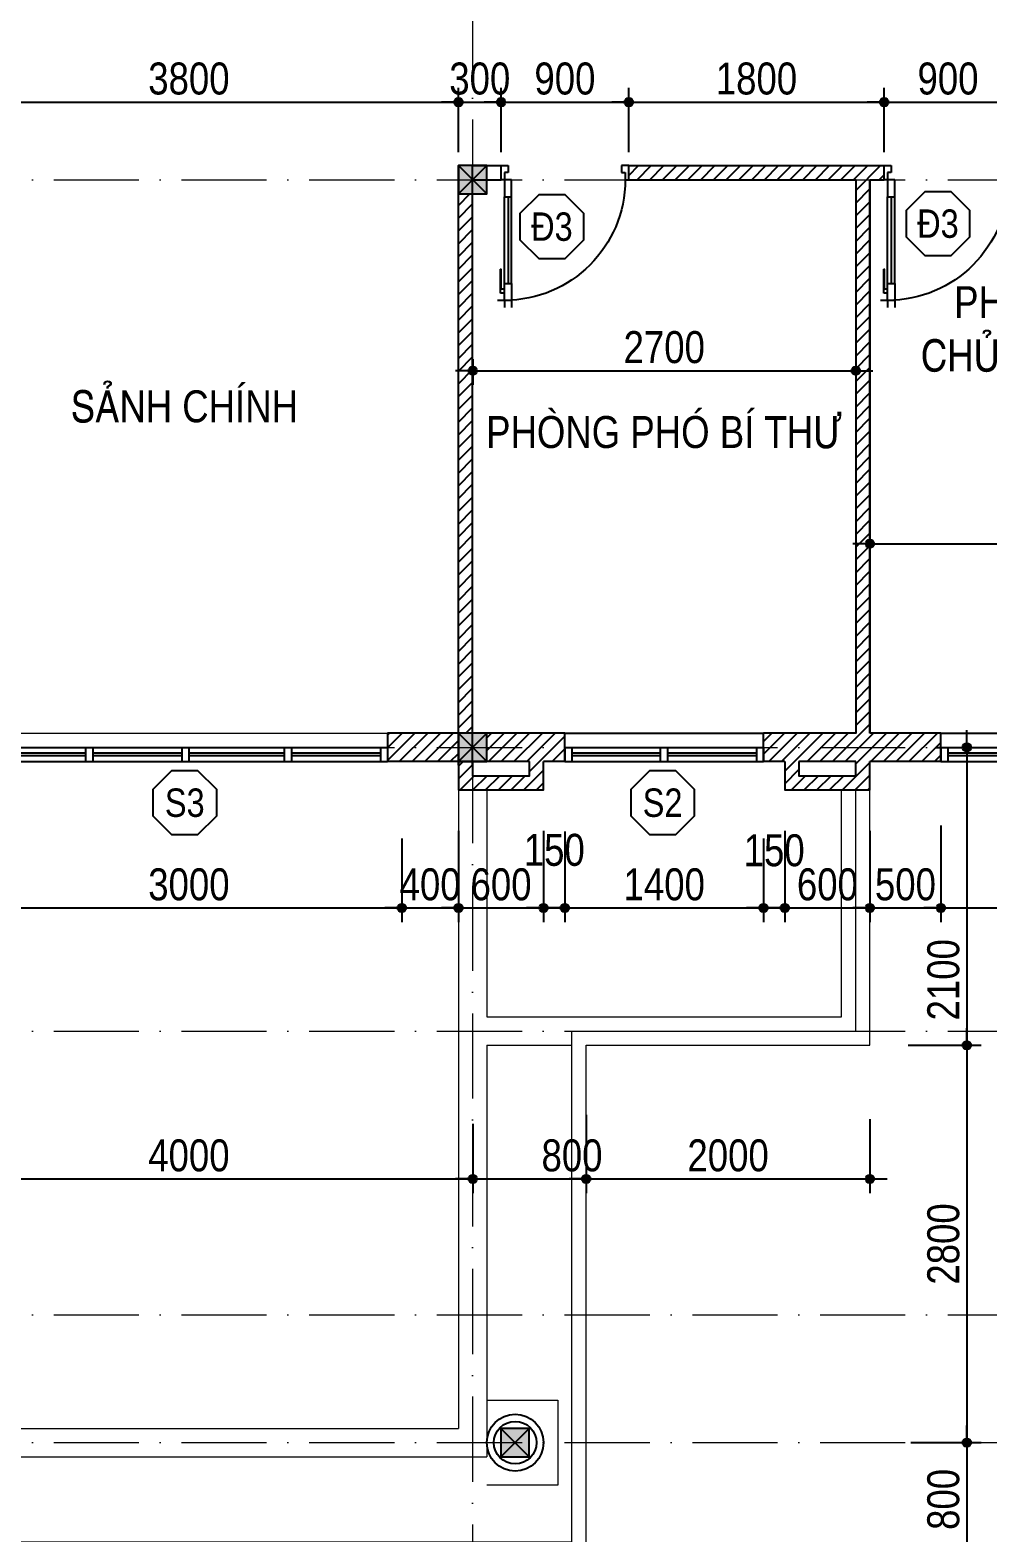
# Model space of a CAD drawing. Extents: x -1107188 to -523840, y 39692 to 514392.
# Drawn here: x -1044211 to -1037460, y 494816 to 505407 of the extents above; entities that cross this region are included whole.
import ezdxf
from ezdxf.enums import TextEntityAlignment as Align

# ---------------------------------------------------------------- set-up
doc = ezdxf.new("R2010")
doc.units = 0
doc.linetypes.add('ACAD_ISO10W100', pattern=[18, 12, -3, 0, -3])
doc.layers.get('DEFPOINTS').update_dxf_attribs({"linetype": 'CONTINUOUS'})
for name, color, linetype in [('009', 251, 'CONTINUOUS'), ('DIM', 1, 'CONTINUOUS'), ('DOOR', 20, 'CONTINUOUS'), ('MEDIUM', 2, 'CONTINUOUS'), ('TAGS', 60, 'CONTINUOUS'), ('TEXT', 7, 'CONTINUOUS'), ('TUONG', 131, 'CONTINUOUS'), ('WALL', 4, 'CONTINUOUS')]:
    doc.layers.add(name, color=color, linetype=linetype)
doc.layers.add('NET-THAY', color=2, linetype='CONTINUOUS', lineweight=13)
doc.layers.add('TRUC', color=24, linetype='CONTINUOUS', lineweight=0)
doc.styles.add('1', font='', dxfattribs={"height": 250})
doc.styles.add('HEL-CONDENSE', font='')
doc.styles.add('VNI-HELVE-CONDENSEN', font='')
doc.styles.get('1').set_extended_font_data('VNI-Helve-Condense')
doc.styles.get('HEL-CONDENSE').set_extended_font_data('VNI-Helve-Condense')
doc.styles.get('VNI-HELVE-CONDENSEN').set_extended_font_data('VNI-Helve-Condense')
doc.dimstyles.new('D100', dxfattribs={"dimtxt": 225, "dimasz": 1.2, "dimexe": 100, "dimexo": 0, "dimgap": 50, "dimtad": 1, "dimdec": 0, "dimzin": 13, "dimdsep": 46, "dimtxsty": 'HEL-CONDENSE', "dimblk": 'D50', "dimcen": 0, "dimclrd": 1, "dimclre": 1, "dimclrt": 7, "dimadec": 0, "dimazin": 0, "dimtfac": 1, "dimtdec": 0, "dimtmove": 0, "dimatfit": 3, "dimldrblk": 'D50', "dimfxl": 1, "dimtolj": 1, "dimtzin": 13, "dimarcsym": 0})

# ---------------------------------------------------------------- blocks, each defined once
blk = doc.blocks.new('s11')
at = {"layer": 'DOOR'}
for p, q in [((0, 0), (0, -100)), ((1400, 0), (0, 0)), ((50, 0), (50, -100)), ((1350, 0), (1350, -100)), ((1400, 0), (1400, -100)), ((1400, -100), (0, -100))]:
    blk.add_line(p, q, dxfattribs=at)
at = {"layer": 'DOOR', "linetype": 'ByBlock', "lineweight": -2}
for p, q in [((675, -100), (675, 0)), ((725, -100), (725, 0))]:
    blk.add_line(p, q, dxfattribs=at)
at = {"layer": 'DOOR', "color": 251}
for p, q in [((50, -40), (675, -40)), ((50, -60), (675, -60)), ((725, -40), (1350, -40)), ((725, -60), (1350, -60))]:
    blk.add_line(p, q, dxfattribs=at)
blk = doc.blocks.new('A$C6E0044D6')
at = {"layer": 'DOOR'}
for p, q in [((-25, 925), (-25, 975)), ((25, 925), (25, 975)), ((-25, 925), (-75, 925)), ((-25, 874), (-53, 874)), ((-53, 874), (-53, 705)), ((25, 925), (-25, 925)), ((-25, 925), (-25, 805)), ((-25, 874), (-25, 846)), ((25, 805), (25, 925)), ((-25, 846), (-48, 846)), ((-48, 846), (-48, 705)), ((-25, 828), (-25, 195)), ((-25, 805), (25, 805)), ((0, 195), (0, 805)), ((25, 805), (25, 195)), ((-48, 705), (-53, 705)), ((-25, 195), (25, 195)), ((-25, 75), (-25, 195)), ((25, 195), (25, 75)), ((-25, 75), (-50, 75)), ((-50, 75), (-50, -25)), ((-25, 25), (-25, 75)), ((25, 75), (-25, 75)), ((0, 25), (-25, 25)), ((0, -25), (0, 25)), ((800, -25), (800, 25)), ((800, 25), (825, 25)), ((825, 25), (825, 75)), ((825, 75), (850, 75)), ((850, 75), (850, -25)), ((-50, -25), (0, -25)), ((850, -25), (800, -25))]:
    blk.add_line(p, q, dxfattribs=at)
at = {"layer": 'DOOR', "color": 251}
blk.add_arc((-25, 75), 850, 0, 90, dxfattribs=at)
blk = doc.blocks.new('A$C225A2996')
at = {"layer": 'WALL'}
blk.add_hatch(color=4, dxfattribs=at).paths.add_polyline_path([(531, 82), (731, 82), (731, 282), (531, 282)])
at = {"layer": 'WALL', "color": 4}
for p, q in [((531, 282), (731, 82)), ((531, 82), (731, 282))]:
    blk.add_line(p, q, dxfattribs=at)
blk.add_lwpolyline([(531, 82), (731, 82), (731, 282), (531, 282)], close=True, dxfattribs=at)
blk = doc.blocks.new('KH-CUADI')
at = {"layer": 'TAGS'}
blk.add_lwpolyline([(-124, 300), (-300, 124), (-300, -124), (-124, -300), (124, -300), (300, -124), (300, 124), (124, 300)], close=True, dxfattribs=at)
at = {"layer": 'TAGS', "style": 'VNI-HELVE-CONDENSEN'}
blk.add_attdef('D', text='', height=300, dxfattribs=at).set_placement((0, 0), align=Align.MIDDLE)
blk = doc.blocks.new('D50')
at = {"layer": 'DIM'}
blk.add_hatch(color=256, dxfattribs=at).paths.add_polyline_path([(25, 0, 1), (-25, 0, 1)])
blk.add_line((25, 0), (100, 0), dxfattribs=at)
blk.add_circle((0, 0), 25, dxfattribs=at)
blk = doc.blocks.new('*D453')
at = {"layer": 'DEFPOINTS', "color": 0, "transparency": 16777216}
for p in [(-1044591, 499709), (-1041591, 499709), (-1041591, 499220)]:
    blk.add_point(p, dxfattribs=at)
at = {"layer": 'DIM', "color": 1, "lineweight": -2, "transparency": 16777216}
for p, q in [((-1044591, 499709), (-1044591, 499120)), ((-1041591, 499709), (-1041591, 499120)), ((-1044590, 499220), (-1041593, 499220))]:
    blk.add_line(p, q, dxfattribs=at)
at = {"layer": 'DIM', "color": 1, "lineweight": -2, "transparency": 16777216, "xscale": 1.199999999999999, "yscale": 1.199999999999999, "zscale": 1.199999999999999, "rotation": 180}
blk.add_blockref('D50', (-1044591, 499220), dxfattribs=at)
at = {"layer": 'DIM', "color": 1, "lineweight": -2, "transparency": 16777216, "xscale": 1.199999999999999, "yscale": 1.199999999999999, "zscale": 1.199999999999999}
blk.add_blockref('D50', (-1041591, 499220), dxfattribs=at)
at = {"layer": 'DIM', "color": 7, "transparency": 16777216, "insert": (-1043091, 499385), "char_height": 225, "attachment_point": 5, "style": 'HEL-CONDENSE'}
blk.add_mtext('\\A1;3000', dxfattribs=at)
blk = doc.blocks.new('*D454')
at = {"layer": 'DEFPOINTS', "color": 0, "transparency": 16777216}
for p in [(-1041591, 499709), (-1041191, 499763), (-1041191, 499220)]:
    blk.add_point(p, dxfattribs=at)
at = {"layer": 'DIM', "color": 1, "lineweight": -2, "transparency": 16777216}
for p, q in [((-1041591, 499709), (-1041591, 499120)), ((-1041191, 499763), (-1041191, 499120)), ((-1041590, 499220), (-1041193, 499220))]:
    blk.add_line(p, q, dxfattribs=at)
at = {"layer": 'DIM', "color": 1, "lineweight": -2, "transparency": 16777216, "xscale": 1.199999999999999, "yscale": 1.199999999999999, "zscale": 1.199999999999999, "rotation": 180}
blk.add_blockref('D50', (-1041591, 499220), dxfattribs=at)
at = {"layer": 'DIM', "color": 1, "lineweight": -2, "transparency": 16777216, "xscale": 1.199999999999999, "yscale": 1.199999999999999, "zscale": 1.199999999999999}
blk.add_blockref('D50', (-1041191, 499220), dxfattribs=at)
at = {"layer": 'DIM', "color": 7, "transparency": 16777216, "insert": (-1041391, 499385), "char_height": 225, "attachment_point": 5, "style": 'HEL-CONDENSE'}
blk.add_mtext('\\A1;400', dxfattribs=at)
blk = doc.blocks.new('*D455')
at = {"layer": 'DEFPOINTS', "color": 0, "transparency": 16777216}
for p in [(-1041191, 499763), (-1040591, 499763), (-1040591, 499220)]:
    blk.add_point(p, dxfattribs=at)
at = {"layer": 'DIM', "color": 1, "lineweight": -2, "transparency": 16777216}
for p, q in [((-1041191, 499763), (-1041191, 499120)), ((-1040591, 499763), (-1040591, 499120)), ((-1041190, 499220), (-1040593, 499220))]:
    blk.add_line(p, q, dxfattribs=at)
at = {"layer": 'DIM', "color": 1, "lineweight": -2, "transparency": 16777216, "xscale": 1.199999999999999, "yscale": 1.199999999999999, "zscale": 1.199999999999999, "rotation": 180}
blk.add_blockref('D50', (-1041191, 499220), dxfattribs=at)
at = {"layer": 'DIM', "color": 1, "lineweight": -2, "transparency": 16777216, "xscale": 1.199999999999999, "yscale": 1.199999999999999, "zscale": 1.199999999999999}
blk.add_blockref('D50', (-1040591, 499220), dxfattribs=at)
at = {"layer": 'DIM', "color": 7, "transparency": 16777216, "insert": (-1040891, 499385), "char_height": 225, "attachment_point": 5, "style": 'HEL-CONDENSE'}
blk.add_mtext('\\A1;600', dxfattribs=at)
blk = doc.blocks.new('*D456')
at = {"layer": 'DEFPOINTS', "color": 0, "transparency": 16777216}
for p in [(-1040591, 499763), (-1040441, 499759), (-1040441, 499220)]:
    blk.add_point(p, dxfattribs=at)
at = {"layer": 'DIM', "color": 1, "lineweight": -2, "transparency": 16777216}
for p, q in [((-1040591, 499763), (-1040591, 499120)), ((-1040441, 499759), (-1040441, 499120)), ((-1040590, 499220), (-1040443, 499220))]:
    blk.add_line(p, q, dxfattribs=at)
at = {"layer": 'DIM', "color": 1, "lineweight": -2, "transparency": 16777216, "xscale": 1.199999999999999, "yscale": 1.199999999999999, "zscale": 1.199999999999999, "rotation": 180}
blk.add_blockref('D50', (-1040591, 499220), dxfattribs=at)
at = {"layer": 'DIM', "color": 1, "lineweight": -2, "transparency": 16777216, "xscale": 1.199999999999999, "yscale": 1.199999999999999, "zscale": 1.199999999999999}
blk.add_blockref('D50', (-1040441, 499220), dxfattribs=at)
at = {"layer": 'DIM', "color": 7, "transparency": 16777216, "insert": (-1040516, 499628), "char_height": 225, "attachment_point": 5, "style": 'HEL-CONDENSE'}
blk.add_mtext('\\A1;150', dxfattribs=at)
blk = doc.blocks.new('*D457')
at = {"layer": 'DEFPOINTS', "color": 0, "transparency": 16777216}
for p in [(-1040441, 499759), (-1039041, 499709), (-1039041, 499220)]:
    blk.add_point(p, dxfattribs=at)
at = {"layer": 'DIM', "color": 1, "lineweight": -2, "transparency": 16777216}
for p, q in [((-1040441, 499759), (-1040441, 499120)), ((-1039041, 499709), (-1039041, 499120)), ((-1040440, 499220), (-1039043, 499220))]:
    blk.add_line(p, q, dxfattribs=at)
at = {"layer": 'DIM', "color": 1, "lineweight": -2, "transparency": 16777216, "xscale": 1.199999999999999, "yscale": 1.199999999999999, "zscale": 1.199999999999999, "rotation": 180}
blk.add_blockref('D50', (-1040441, 499220), dxfattribs=at)
at = {"layer": 'DIM', "color": 1, "lineweight": -2, "transparency": 16777216, "xscale": 1.199999999999999, "yscale": 1.199999999999999, "zscale": 1.199999999999999}
blk.add_blockref('D50', (-1039041, 499220), dxfattribs=at)
at = {"layer": 'DIM', "color": 7, "transparency": 16777216, "insert": (-1039741, 499385), "char_height": 225, "attachment_point": 5, "style": 'HEL-CONDENSE'}
blk.add_mtext('\\A1;1400', dxfattribs=at)
blk = doc.blocks.new('*D458')
at = {"layer": 'DEFPOINTS', "color": 0, "transparency": 16777216}
for p in [(-1039041, 499709), (-1038891, 499763), (-1038891, 499220)]:
    blk.add_point(p, dxfattribs=at)
at = {"layer": 'DIM', "color": 1, "lineweight": -2, "transparency": 16777216}
for p, q in [((-1039041, 499709), (-1039041, 499120)), ((-1038891, 499763), (-1038891, 499120)), ((-1039040, 499220), (-1038893, 499220))]:
    blk.add_line(p, q, dxfattribs=at)
at = {"layer": 'DIM', "color": 1, "lineweight": -2, "transparency": 16777216, "xscale": 1.199999999999999, "yscale": 1.199999999999999, "zscale": 1.199999999999999, "rotation": 180}
blk.add_blockref('D50', (-1039041, 499220), dxfattribs=at)
at = {"layer": 'DIM', "color": 1, "lineweight": -2, "transparency": 16777216, "xscale": 1.199999999999999, "yscale": 1.199999999999999, "zscale": 1.199999999999999}
blk.add_blockref('D50', (-1038891, 499220), dxfattribs=at)
at = {"layer": 'DIM', "color": 7, "transparency": 16777216, "insert": (-1038966, 499625), "char_height": 225, "attachment_point": 5, "style": 'HEL-CONDENSE'}
blk.add_mtext('\\A1;150', dxfattribs=at)
blk = doc.blocks.new('*D459')
at = {"layer": 'DEFPOINTS', "color": 0, "transparency": 16777216}
for p in [(-1038891, 499763), (-1038291, 499763), (-1038291, 499220)]:
    blk.add_point(p, dxfattribs=at)
at = {"layer": 'DIM', "color": 1, "lineweight": -2, "transparency": 16777216}
for p, q in [((-1038891, 499763), (-1038891, 499120)), ((-1038291, 499763), (-1038291, 499120)), ((-1038890, 499220), (-1038293, 499220))]:
    blk.add_line(p, q, dxfattribs=at)
at = {"layer": 'DIM', "color": 1, "lineweight": -2, "transparency": 16777216, "xscale": 1.199999999999999, "yscale": 1.199999999999999, "zscale": 1.199999999999999, "rotation": 180}
blk.add_blockref('D50', (-1038891, 499220), dxfattribs=at)
at = {"layer": 'DIM', "color": 1, "lineweight": -2, "transparency": 16777216, "xscale": 1.199999999999999, "yscale": 1.199999999999999, "zscale": 1.199999999999999}
blk.add_blockref('D50', (-1038291, 499220), dxfattribs=at)
at = {"layer": 'DIM', "color": 7, "transparency": 16777216, "insert": (-1038591, 499385), "char_height": 225, "attachment_point": 5, "style": 'HEL-CONDENSE'}
blk.add_mtext('\\A1;600', dxfattribs=at)
blk = doc.blocks.new('*D460')
at = {"layer": 'DEFPOINTS', "color": 0, "transparency": 16777216}
for p in [(-1038291, 499763), (-1037791, 499801), (-1037791, 499220)]:
    blk.add_point(p, dxfattribs=at)
at = {"layer": 'DIM', "color": 1, "lineweight": -2, "transparency": 16777216}
for p, q in [((-1038291, 499763), (-1038291, 499120)), ((-1037791, 499801), (-1037791, 499120)), ((-1038290, 499220), (-1037793, 499220))]:
    blk.add_line(p, q, dxfattribs=at)
at = {"layer": 'DIM', "color": 1, "lineweight": -2, "transparency": 16777216, "xscale": 1.199999999999999, "yscale": 1.199999999999999, "zscale": 1.199999999999999, "rotation": 180}
blk.add_blockref('D50', (-1038291, 499220), dxfattribs=at)
at = {"layer": 'DIM', "color": 1, "lineweight": -2, "transparency": 16777216, "xscale": 1.199999999999999, "yscale": 1.199999999999999, "zscale": 1.199999999999999}
blk.add_blockref('D50', (-1037791, 499220), dxfattribs=at)
at = {"layer": 'DIM', "color": 7, "transparency": 16777216, "insert": (-1038041, 499385), "char_height": 225, "attachment_point": 5, "style": 'HEL-CONDENSE'}
blk.add_mtext('\\A1;500', dxfattribs=at)
blk = doc.blocks.new('*D461')
at = {"layer": 'DEFPOINTS', "color": 0, "transparency": 16777216}
for p in [(-1037791, 499801), (-1036391, 499787), (-1036391, 499220)]:
    blk.add_point(p, dxfattribs=at)
at = {"layer": 'DIM', "color": 1, "lineweight": -2, "transparency": 16777216}
for p, q in [((-1037791, 499801), (-1037791, 499120)), ((-1036391, 499787), (-1036391, 499120)), ((-1037790, 499220), (-1036393, 499220))]:
    blk.add_line(p, q, dxfattribs=at)
at = {"layer": 'DIM', "color": 1, "lineweight": -2, "transparency": 16777216, "xscale": 1.199999999999999, "yscale": 1.199999999999999, "zscale": 1.199999999999999, "rotation": 180}
blk.add_blockref('D50', (-1037791, 499220), dxfattribs=at)
at = {"layer": 'DIM', "color": 1, "lineweight": -2, "transparency": 16777216, "xscale": 1.199999999999999, "yscale": 1.199999999999999, "zscale": 1.199999999999999}
blk.add_blockref('D50', (-1036391, 499220), dxfattribs=at)
at = {"layer": 'DIM', "color": 7, "transparency": 16777216, "insert": (-1037091, 499385), "char_height": 225, "attachment_point": 5, "style": 'HEL-CONDENSE'}
blk.add_mtext('\\A1;1400', dxfattribs=at)
blk = doc.blocks.new('*D478')
at = {"layer": 'DEFPOINTS', "color": 0, "transparency": 16777216}
for p in [(-1041191, 504899), (-1044991, 504546), (-1041191, 504546)]:
    blk.add_point(p, dxfattribs=at)
at = {"layer": 'DIM', "color": 1, "lineweight": -2, "transparency": 16777216}
for p, q in [((-1044991, 504546), (-1044991, 504999)), ((-1044990, 504899), (-1041193, 504899)), ((-1041191, 504546), (-1041191, 504999))]:
    blk.add_line(p, q, dxfattribs=at)
at = {"layer": 'DIM', "color": 1, "lineweight": -2, "transparency": 16777216, "xscale": 1.199999999999999, "yscale": 1.199999999999999, "zscale": 1.199999999999999, "rotation": 180}
blk.add_blockref('D50', (-1044991, 504899), dxfattribs=at)
at = {"layer": 'DIM', "color": 1, "lineweight": -2, "transparency": 16777216, "xscale": 1.199999999999999, "yscale": 1.199999999999999, "zscale": 1.199999999999999}
blk.add_blockref('D50', (-1041191, 504899), dxfattribs=at)
at = {"layer": 'DIM', "color": 7, "transparency": 16777216, "insert": (-1043091, 505064), "char_height": 225, "attachment_point": 5, "style": 'HEL-CONDENSE'}
blk.add_mtext('\\A1;3800', dxfattribs=at)
blk = doc.blocks.new('*D479')
at = {"layer": 'DEFPOINTS', "color": 0, "transparency": 16777216}
for p in [(-1040891, 504899), (-1041191, 504546), (-1040891, 504546)]:
    blk.add_point(p, dxfattribs=at)
at = {"layer": 'DIM', "color": 1, "lineweight": -2, "transparency": 16777216}
for p, q in [((-1041191, 504546), (-1041191, 504999)), ((-1041190, 504899), (-1040893, 504899)), ((-1040891, 504546), (-1040891, 504999))]:
    blk.add_line(p, q, dxfattribs=at)
at = {"layer": 'DIM', "color": 1, "lineweight": -2, "transparency": 16777216, "xscale": 1.199999999999999, "yscale": 1.199999999999999, "zscale": 1.199999999999999, "rotation": 180}
blk.add_blockref('D50', (-1041191, 504899), dxfattribs=at)
at = {"layer": 'DIM', "color": 1, "lineweight": -2, "transparency": 16777216, "xscale": 1.199999999999999, "yscale": 1.199999999999999, "zscale": 1.199999999999999}
blk.add_blockref('D50', (-1040891, 504899), dxfattribs=at)
at = {"layer": 'DIM', "color": 7, "transparency": 16777216, "insert": (-1041041, 505064), "char_height": 225, "attachment_point": 5, "style": 'HEL-CONDENSE'}
blk.add_mtext('\\A1;300', dxfattribs=at)
blk = doc.blocks.new('*D480')
at = {"layer": 'DEFPOINTS', "color": 0, "transparency": 16777216}
for p in [(-1039991, 504899), (-1040891, 504546), (-1039991, 504546)]:
    blk.add_point(p, dxfattribs=at)
at = {"layer": 'DIM', "color": 1, "lineweight": -2, "transparency": 16777216}
for p, q in [((-1040891, 504546), (-1040891, 504999)), ((-1040890, 504899), (-1039993, 504899)), ((-1039991, 504546), (-1039991, 504999))]:
    blk.add_line(p, q, dxfattribs=at)
at = {"layer": 'DIM', "color": 1, "lineweight": -2, "transparency": 16777216, "xscale": 1.199999999999999, "yscale": 1.199999999999999, "zscale": 1.199999999999999, "rotation": 180}
blk.add_blockref('D50', (-1040891, 504899), dxfattribs=at)
at = {"layer": 'DIM', "color": 1, "lineweight": -2, "transparency": 16777216, "xscale": 1.199999999999999, "yscale": 1.199999999999999, "zscale": 1.199999999999999}
blk.add_blockref('D50', (-1039991, 504899), dxfattribs=at)
at = {"layer": 'DIM', "color": 7, "transparency": 16777216, "insert": (-1040441, 505064), "char_height": 225, "attachment_point": 5, "style": 'HEL-CONDENSE'}
blk.add_mtext('\\A1;900', dxfattribs=at)
blk = doc.blocks.new('*D481')
at = {"layer": 'DEFPOINTS', "color": 0, "transparency": 16777216}
for p in [(-1038191, 504899), (-1039991, 504546), (-1038191, 504546)]:
    blk.add_point(p, dxfattribs=at)
at = {"layer": 'DIM', "color": 1, "lineweight": -2, "transparency": 16777216}
for p, q in [((-1039991, 504546), (-1039991, 504999)), ((-1039990, 504899), (-1038193, 504899)), ((-1038191, 504546), (-1038191, 504999))]:
    blk.add_line(p, q, dxfattribs=at)
at = {"layer": 'DIM', "color": 1, "lineweight": -2, "transparency": 16777216, "xscale": 1.199999999999999, "yscale": 1.199999999999999, "zscale": 1.199999999999999, "rotation": 180}
blk.add_blockref('D50', (-1039991, 504899), dxfattribs=at)
at = {"layer": 'DIM', "color": 1, "lineweight": -2, "transparency": 16777216, "xscale": 1.199999999999999, "yscale": 1.199999999999999, "zscale": 1.199999999999999}
blk.add_blockref('D50', (-1038191, 504899), dxfattribs=at)
at = {"layer": 'DIM', "color": 7, "transparency": 16777216, "insert": (-1039091, 505064), "char_height": 225, "attachment_point": 5, "style": 'HEL-CONDENSE'}
blk.add_mtext('\\A1;1800', dxfattribs=at)
blk = doc.blocks.new('*D482')
at = {"layer": 'DEFPOINTS', "color": 0, "transparency": 16777216}
for p in [(-1037291, 504899), (-1038191, 504546), (-1037291, 504546)]:
    blk.add_point(p, dxfattribs=at)
at = {"layer": 'DIM', "color": 1, "lineweight": -2, "transparency": 16777216}
for p, q in [((-1038191, 504546), (-1038191, 504999)), ((-1038190, 504899), (-1037293, 504899)), ((-1037291, 504546), (-1037291, 504999))]:
    blk.add_line(p, q, dxfattribs=at)
at = {"layer": 'DIM', "color": 1, "lineweight": -2, "transparency": 16777216, "xscale": 1.199999999999999, "yscale": 1.199999999999999, "zscale": 1.199999999999999, "rotation": 180}
blk.add_blockref('D50', (-1038191, 504899), dxfattribs=at)
at = {"layer": 'DIM', "color": 1, "lineweight": -2, "transparency": 16777216, "xscale": 1.199999999999999, "yscale": 1.199999999999999, "zscale": 1.199999999999999}
blk.add_blockref('D50', (-1037291, 504899), dxfattribs=at)
at = {"layer": 'DIM', "color": 7, "transparency": 16777216, "insert": (-1037741, 505064), "char_height": 225, "attachment_point": 5, "style": 'HEL-CONDENSE'}
blk.add_mtext('\\A1;900', dxfattribs=at)
blk = doc.blocks.new('*D405')
at = {"layer": 'DEFPOINTS', "color": 0, "transparency": 16777216}
for p in [(-1041091, 497699), (-1045091, 497652), (-1041091, 497310)]:
    blk.add_point(p, dxfattribs=at)
at = {"layer": 'DIM', "color": 1, "lineweight": -2, "transparency": 16777216}
for p, q in [((-1041091, 497699), (-1041091, 497210)), ((-1045091, 497652), (-1045091, 497210)), ((-1045090, 497310), (-1041093, 497310))]:
    blk.add_line(p, q, dxfattribs=at)
at = {"layer": 'DIM', "color": 1, "lineweight": -2, "transparency": 16777216, "xscale": 1.199999999999999, "yscale": 1.199999999999999, "zscale": 1.199999999999999, "rotation": 180}
blk.add_blockref('D50', (-1045091, 497310), dxfattribs=at)
at = {"layer": 'DIM', "color": 1, "lineweight": -2, "transparency": 16777216, "xscale": 1.199999999999999, "yscale": 1.199999999999999, "zscale": 1.199999999999999}
blk.add_blockref('D50', (-1041091, 497310), dxfattribs=at)
at = {"layer": 'DIM', "color": 7, "transparency": 16777216, "insert": (-1043091, 497475), "char_height": 225, "attachment_point": 5, "style": 'HEL-CONDENSE'}
blk.add_mtext('\\A1;4000', dxfattribs=at)
blk = doc.blocks.new('*D406')
at = {"layer": 'DEFPOINTS', "color": 0, "transparency": 16777216}
for p in [(-1040291, 497762), (-1038291, 497731), (-1038291, 497310)]:
    blk.add_point(p, dxfattribs=at)
at = {"layer": 'DIM', "color": 1, "lineweight": -2, "transparency": 16777216}
for p, q in [((-1040291, 497762), (-1040291, 497210)), ((-1038291, 497731), (-1038291, 497210)), ((-1040290, 497310), (-1038293, 497310))]:
    blk.add_line(p, q, dxfattribs=at)
at = {"layer": 'DIM', "color": 1, "lineweight": -2, "transparency": 16777216, "xscale": 1.199999999999999, "yscale": 1.199999999999999, "zscale": 1.199999999999999, "rotation": 180}
blk.add_blockref('D50', (-1040291, 497310), dxfattribs=at)
at = {"layer": 'DIM', "color": 1, "lineweight": -2, "transparency": 16777216, "xscale": 1.199999999999999, "yscale": 1.199999999999999, "zscale": 1.199999999999999}
blk.add_blockref('D50', (-1038291, 497310), dxfattribs=at)
at = {"layer": 'DIM', "color": 7, "transparency": 16777216, "insert": (-1039291, 497475), "char_height": 225, "attachment_point": 5, "style": 'HEL-CONDENSE'}
blk.add_mtext('\\A1;2000', dxfattribs=at)
blk = doc.blocks.new('*D407')
at = {"layer": 'DEFPOINTS', "color": 0, "transparency": 16777216}
for p in [(-1037825, 500352), (-1038021, 498252), (-1037608, 498252)]:
    blk.add_point(p, dxfattribs=at)
at = {"layer": 'DIM', "color": 1, "lineweight": -2, "transparency": 16777216}
for p, q in [((-1037825, 500352), (-1037508, 500352)), ((-1037608, 500351), (-1037608, 498253)), ((-1038021, 498252), (-1037508, 498252))]:
    blk.add_line(p, q, dxfattribs=at)
at = {"layer": 'DIM', "color": 1, "lineweight": -2, "transparency": 16777216, "xscale": 1.199999999999999, "yscale": 1.199999999999999, "zscale": 1.199999999999999}
for p, rotation in [((-1037608, 500352), 90), ((-1037608, 498252), 270)]:
    blk.add_blockref('D50', p, dxfattribs=dict(at, rotation=rotation))
at = {"layer": 'DIM', "color": 7, "transparency": 16777216, "insert": (-1037773, 498714), "char_height": 225, "attachment_point": 5, "rotation": 90, "style": 'HEL-CONDENSE'}
blk.add_mtext('\\A1;2100', dxfattribs=at)
blk = doc.blocks.new('*D408')
at = {"layer": 'DEFPOINTS', "color": 0, "transparency": 16777216}
for p in [(-1038021, 498252), (-1038003, 495452), (-1037608, 495452)]:
    blk.add_point(p, dxfattribs=at)
at = {"layer": 'DIM', "color": 1, "lineweight": -2, "transparency": 16777216}
for p, q in [((-1038021, 498252), (-1037508, 498252)), ((-1037608, 498251), (-1037608, 495453)), ((-1038003, 495452), (-1037508, 495452))]:
    blk.add_line(p, q, dxfattribs=at)
at = {"layer": 'DIM', "color": 1, "lineweight": -2, "transparency": 16777216, "xscale": 1.199999999999999, "yscale": 1.199999999999999, "zscale": 1.199999999999999}
for p, rotation in [((-1037608, 498252), 90), ((-1037608, 495452), 270)]:
    blk.add_blockref('D50', p, dxfattribs=dict(at, rotation=rotation))
at = {"layer": 'DIM', "color": 7, "transparency": 16777216, "insert": (-1037773, 496852), "char_height": 225, "attachment_point": 5, "rotation": 90, "style": 'HEL-CONDENSE'}
blk.add_mtext('\\A1;2800', dxfattribs=at)
blk = doc.blocks.new('*D501')
at = {"layer": 'DEFPOINTS', "color": 0, "transparency": 16777216}
for p in [(-1038003, 495452), (-1038003, 494652), (-1037608, 494652)]:
    blk.add_point(p, dxfattribs=at)
at = {"layer": 'DIM', "color": 1, "lineweight": -2, "transparency": 16777216}
for p, q in [((-1038003, 495452), (-1037508, 495452)), ((-1037608, 495451), (-1037608, 494653)), ((-1038003, 494652), (-1037508, 494652))]:
    blk.add_line(p, q, dxfattribs=at)
at = {"layer": 'DIM', "color": 1, "lineweight": -2, "transparency": 16777216, "xscale": 1.199999999999999, "yscale": 1.199999999999999, "zscale": 1.199999999999999}
for p, rotation in [((-1037608, 495452), 90), ((-1037608, 494652), 270)]:
    blk.add_blockref('D50', p, dxfattribs=dict(at, rotation=rotation))
at = {"layer": 'DIM', "color": 7, "transparency": 16777216, "insert": (-1037773, 495052), "char_height": 225, "attachment_point": 5, "rotation": 90, "style": 'HEL-CONDENSE'}
blk.add_mtext('\\A1;800', dxfattribs=at)
blk = doc.blocks.new('*D502')
at = {"layer": 'DEFPOINTS', "color": 0, "transparency": 16777216}
for p in [(-1041091, 497699), (-1040291, 497762), (-1040291, 497310)]:
    blk.add_point(p, dxfattribs=at)
at = {"layer": 'DIM', "color": 1, "lineweight": -2, "transparency": 16777216}
for p, q in [((-1041091, 497699), (-1041091, 497210)), ((-1040291, 497762), (-1040291, 497210)), ((-1041090, 497310), (-1040293, 497310))]:
    blk.add_line(p, q, dxfattribs=at)
at = {"layer": 'DIM', "color": 1, "lineweight": -2, "transparency": 16777216, "xscale": 1.199999999999999, "yscale": 1.199999999999999, "zscale": 1.199999999999999, "rotation": 180}
blk.add_blockref('D50', (-1041091, 497310), dxfattribs=at)
at = {"layer": 'DIM', "color": 1, "lineweight": -2, "transparency": 16777216, "xscale": 1.199999999999999, "yscale": 1.199999999999999, "zscale": 1.199999999999999}
blk.add_blockref('D50', (-1040291, 497310), dxfattribs=at)
at = {"layer": 'DIM', "color": 7, "transparency": 16777216, "insert": (-1040391, 497475), "char_height": 225, "attachment_point": 5, "style": 'HEL-CONDENSE'}
blk.add_mtext('\\A1;800', dxfattribs=at)
blk = doc.blocks.new('*D570')
at = {"layer": 'DEFPOINTS', "color": 0, "transparency": 16777216}
for p in [(-1041091, 503088), (-1038391, 503088), (-1038391, 503006)]:
    blk.add_point(p, dxfattribs=at)
at = {"layer": 'DIM', "color": 1, "lineweight": -2, "transparency": 16777216}
for p, q in [((-1041091, 503088), (-1041091, 502906)), ((-1041090, 503006), (-1038393, 503006)), ((-1038391, 503088), (-1038391, 502906))]:
    blk.add_line(p, q, dxfattribs=at)
at = {"layer": 'DIM', "color": 1, "lineweight": -2, "transparency": 16777216, "xscale": 1.199999999999999, "yscale": 1.199999999999999, "zscale": 1.199999999999999, "rotation": 180}
blk.add_blockref('D50', (-1041091, 503006), dxfattribs=at)
at = {"layer": 'DIM', "color": 1, "lineweight": -2, "transparency": 16777216, "xscale": 1.199999999999999, "yscale": 1.199999999999999, "zscale": 1.199999999999999}
blk.add_blockref('D50', (-1038391, 503006), dxfattribs=at)
at = {"layer": 'DIM', "color": 7, "transparency": 16777216, "insert": (-1039741, 503171), "char_height": 225, "attachment_point": 5, "style": 'HEL-CONDENSE'}
blk.add_mtext('\\A1;2700', dxfattribs=at)
blk = doc.blocks.new('*D564')
at = {"layer": 'DEFPOINTS', "color": 0, "transparency": 16777216}
for p in [(-1038291, 502402), (-1035591, 502377), (-1035591, 501787)]:
    blk.add_point(p, dxfattribs=at)
at = {"layer": 'DIM', "color": 1, "lineweight": -2, "transparency": 16777216}
for p, q in [((-1038291, 502402), (-1038291, 501687)), ((-1035591, 502377), (-1035591, 501687)), ((-1038290, 501787), (-1035593, 501787))]:
    blk.add_line(p, q, dxfattribs=at)
at = {"layer": 'DIM', "color": 1, "lineweight": -2, "transparency": 16777216, "xscale": 1.199999999999999, "yscale": 1.199999999999999, "zscale": 1.199999999999999, "rotation": 180}
blk.add_blockref('D50', (-1038291, 501787), dxfattribs=at)
at = {"layer": 'DIM', "color": 1, "lineweight": -2, "transparency": 16777216, "xscale": 1.199999999999999, "yscale": 1.199999999999999, "zscale": 1.199999999999999}
blk.add_blockref('D50', (-1035591, 501787), dxfattribs=at)
at = {"layer": 'DIM', "color": 7, "transparency": 16777216, "insert": (-1036941, 501952), "char_height": 225, "attachment_point": 5, "style": 'HEL-CONDENSE'}
blk.add_mtext('\\A1;2700', dxfattribs=at)

msp = doc.modelspace()

# ---------------------------------------------------------------- hatches: boundary and pattern name
at = {"layer": '009'}
h = msp.add_hatch(dxfattribs=at)
h.set_pattern_fill('ANSI31', color=256, scale=20, style=0)
h.set_pattern_definition([(45, (-2362596.62, 165205.8), (-44.9012806, 44.9012806), [])])
h.paths.add_polyline_path([(-1044991.449, 504251.964), (-1045091.449, 504251.964), (-1045091.449, 500451.964), (-1044991.449, 500451.964)])
h.paths.add_polyline_path([(-1044491.449, 500351.964), (-1044491.449, 500451.964), (-1044991.449, 500451.964), (-1044991.449, 500251.964), (-1044491.449, 500251.964)])
h.paths.add_polyline_path([(-1045191.449, 500451.964), (-1045741.449, 500451.964), (-1045741.449, 500251.964), (-1045591.449, 500251.964), (-1045591.449, 500051.964), (-1044991.449, 500051.964), (-1044991.449, 500251.964), (-1045091.449, 500251.964), (-1045091.449, 500151.964), (-1045491.449, 500151.964), (-1045491.449, 500251.964), (-1045191.449, 500251.964)])
h.paths.add_polyline_path([(-1041191.449, 500451.964), (-1041691.449, 500451.964), (-1041691.449, 500251.964), (-1041191.449, 500251.964)])
h.paths.add_polyline_path([(-1040441.449, 500451.964), (-1040991.449, 500451.964), (-1040991.449, 500251.964), (-1040691.449, 500251.964), (-1040691.449, 500151.964), (-1041091.449, 500151.964), (-1041091.449, 500251.964), (-1041191.449, 500251.964), (-1041191.449, 500051.964), (-1040591.449, 500051.964), (-1040591.449, 500251.964), (-1040441.449, 500251.964)])
h.paths.add_polyline_path([(-1041091.449, 504251.964), (-1041191.449, 504251.964), (-1041191.449, 500451.964), (-1041091.449, 500451.964)])
h.paths.add_polyline_path([(-1038291.449, 504351.964), (-1038191.449, 504351.964), (-1038191.449, 504451.964), (-1039991.449, 504451.964), (-1039991.449, 504351.964), (-1038391.449, 504351.964), (-1038391.449, 500451.964), (-1039041.449, 500451.964), (-1039041.449, 500251.964), (-1038891.449, 500251.964), (-1038891.449, 500051.964), (-1038291.449, 500051.964), (-1038291.449, 500251.964), (-1037791.449, 500251.964), (-1037791.449, 500451.964), (-1038291.449, 500451.964)])
h.paths.add_polyline_path([(-1038391.449, 500251.964), (-1038391.449, 500151.964), (-1038791.449, 500151.964), (-1038791.449, 500251.964)], flags=17)
h.paths.add_polyline_path([(-1045191.449, 506351.964), (-1045591.449, 506351.964), (-1045591.449, 506266.249), (-1045591.449, 506251.964), (-1045191.449, 506251.964)])

# ---------------------------------------------------------------- linework, layer by layer
at = {"layer": 'DOOR'}
for p, q in [((-1043091.449, 500351.964), (-1043091.449, 500251.964)), ((-1043091.449, 500351.964), (-1043091.449, 500251.964)), ((-1043091.449, 500351.964), (-1041691.449, 500351.964)), ((-1041741.449, 500351.964), (-1041741.449, 500251.964)), ((-1041691.449, 500351.964), (-1041691.449, 500251.964)), ((-1043091.449, 500251.964), (-1041691.449, 500251.964))]:
    msp.add_line(p, q, dxfattribs=at)
at = {"layer": 'DOOR', "linetype": 'ByBlock', "lineweight": -2}
for p, q in [((-1042416.449, 500251.964), (-1042416.449, 500351.964)), ((-1042366.449, 500251.964), (-1042366.449, 500351.964))]:
    msp.add_line(p, q, dxfattribs=at)
at = {"layer": 'DOOR', "color": 251}
for p, q in [((-1042416.449, 500311.964), (-1043091.449, 500311.964)), ((-1042416.449, 500291.964), (-1043091.449, 500291.964)), ((-1041741.449, 500311.964), (-1042366.449, 500311.964)), ((-1041741.449, 500291.964), (-1042366.449, 500291.964))]:
    msp.add_line(p, q, dxfattribs=at)
at = {"layer": 'MEDIUM'}
for p, q in [((-1040441.449, 500451.964), (-1039041.449, 500451.964)), ((-1037791.449, 500451.964), (-1036391.449, 500451.964))]:
    msp.add_line(p, q, dxfattribs=at)
at = {"layer": 'NET-THAY'}
for p, q in [((-1044491.449, 500451.964), (-1041691.449, 500451.964)), ((-1041191.449, 500051.964), (-1041191.449, 495551.964)), ((-1040991.449, 500051.964), (-1040991.449, 498451.964)), ((-1038491.449, 498451.964), (-1038491.449, 500051.964)), ((-1038291.449, 498251.964), (-1038291.449, 500051.964)), ((-1040991.449, 498451.964), (-1038491.449, 498451.964)), ((-1040991.449, 498251.964), (-1040391.449, 498251.964)), ((-1040991.449, 498251.964), (-1040991.449, 495351.964)), ((-1040291.449, 494651.964), (-1040291.449, 498251.964)), ((-1040291.449, 498251.964), (-1038291.449, 498251.964)), ((-1040991.449, 495751.964), (-1040491.449, 495751.964)), ((-1040491.449, 495751.964), (-1040491.449, 495151.964)), ((-1044991.449, 495551.964), (-1041191.449, 495551.964)), ((-1045191.449, 495351.964), (-1040991.449, 495351.964)), ((-1040491.449, 495151.964), (-1040991.449, 495151.964))]:
    msp.add_line(p, q, dxfattribs=at)
msp.add_lwpolyline([(-1047791.449, 500051.964), (-1047791.449, 498351.964), (-1045791.449, 498351.964), (-1045791.449, 494751.964), (-1040391.449, 494751.964), (-1040391.449, 498351.964), (-1038391.449, 498351.964), (-1038391.449, 500051.964)], dxfattribs=at)
at = {"layer": 'TRUC', "linetype": 'ACAD_ISO10W100', "ltscale": 50}
for points in [[(-1041091.449, 511077.744), (-1041091.449, 494651.964)], [(-1062045.434, 504351.964), (-1024275.122, 504351.964)], [(-1062045.434, 500351.964), (-1024275.122, 500351.964)], [(-1062045.434, 498351.964), (-1024275.122, 498351.964)], [(-1062045.434, 496351.964), (-1024275.122, 496351.964)], [(-1062045.434, 495451.964), (-1024275.122, 495451.964)]]:
    msp.add_lwpolyline(points, dxfattribs=at)
at = {"layer": 'TUONG'}
for p, q in [((-1040891.449, 504351.964), (-1040891.449, 504451.964)), ((-1039991.449, 504351.964), (-1039991.449, 504451.964)), ((-1038191.449, 504351.964), (-1038191.449, 504451.964)), ((-1038291.449, 504351.964), (-1038291.449, 500451.964)), ((-1041191.449, 500451.964), (-1041691.449, 500451.964)), ((-1041691.449, 500451.964), (-1041691.449, 500251.964)), ((-1040441.449, 500251.964), (-1040441.449, 500451.964)), ((-1039041.449, 500251.964), (-1039041.449, 500451.964)), ((-1037791.449, 500251.964), (-1037791.449, 500451.964)), ((-1040991.449, 500251.964), (-1041691.449, 500251.964))]:
    msp.add_line(p, q, dxfattribs=at)
at = {"layer": 'TUONG', "color": 4}
msp.add_line((-1038291.449, 500451.964), (-1038291.449, 504351.964), dxfattribs=at)
at = {"layer": 'TUONG'}
for points in [[(-1041191.449, 500226.964), (-1041191.449, 504451.964)], [(-1041091.449, 504451.964), (-1040891.449, 504451.964)], [(-1041091.449, 500226.964), (-1041091.449, 504451.964)], [(-1039991.449, 504451.964), (-1038191.449, 504451.964)], [(-1041091.449, 504351.964), (-1040891.449, 504351.964)], [(-1039991.449, 504351.964), (-1038391.449, 504351.964), (-1038391.449, 500451.964), (-1039041.449, 500451.964)], [(-1038291.449, 504351.964), (-1038191.449, 504351.964)], [(-1040441.449, 500451.964), (-1041091.449, 500451.964)], [(-1037791.449, 500451.964), (-1038291.449, 500451.964)], [(-1041191.449, 500251.964), (-1041191.449, 500051.964), (-1040591.449, 500051.964), (-1040591.449, 500251.964)], [(-1040691.449, 500251.964), (-1041091.449, 500251.964)], [(-1041091.449, 500251.964), (-1041091.449, 500151.964), (-1040691.449, 500151.964), (-1040691.449, 500251.964)], [(-1040441.449, 500251.964), (-1040591.449, 500251.964)], [(-1038891.449, 500251.964), (-1039041.449, 500251.964)], [(-1038891.449, 500251.964), (-1038891.449, 500051.964), (-1038291.449, 500051.964), (-1038291.449, 500251.964)], [(-1038391.449, 500251.964), (-1038791.449, 500251.964)], [(-1038791.449, 500251.964), (-1038791.449, 500151.964), (-1038391.449, 500151.964), (-1038391.449, 500251.964)], [(-1037791.449, 500251.964), (-1038291.449, 500251.964)]]:
    msp.add_lwpolyline(points, dxfattribs=at)
for radius in [200, 200, 200, 150]:
    msp.add_circle((-1040791.556, 495451.964), radius, dxfattribs=at)

# ---------------------------------------------------------------- block references
at = {"layer": 'DOOR', "xscale": -1, "rotation": 180}
for p in [(-1040841.449, 504426.964), (-1038141.449, 504426.964)]:
    msp.add_blockref('A$C6E0044D6', p, dxfattribs=at)
at = {"layer": 'DOOR', "xscale": -1}
for p in [(-1043091.449, 500351.964), (-1039041.449, 500351.964), (-1036391.449, 500351.964)]:
    msp.add_blockref('s11', p, dxfattribs=at)
at = {"layer": 'TAGS', "linetype": 'Continuous'}
ref = msp.add_blockref('KH-CUADI', (-1037812.123, 504042.838), dxfattribs=dict(at, xscale=0.75, yscale=0.75, zscale=0.75, rotation=180))
ref.add_attrib('D', 'Ñ3', dxfattribs={"color": 7, "height": 200, "style": 'VNI-HELVE-CONDENSEN'}).set_placement((-1037812.123, 504042.838), align=Align.MIDDLE)
ref = msp.add_blockref('KH-CUADI', (-1040532.772, 504021.743), dxfattribs=dict(at, xscale=0.75, yscale=0.75, zscale=0.75, rotation=180))
ref.add_attrib('D', 'Ñ3', dxfattribs={"color": 7, "height": 200, "style": 'VNI-HELVE-CONDENSEN'}).set_placement((-1040532.772, 504021.743), align=Align.MIDDLE)
ref = msp.add_blockref('KH-CUADI', (-1043120.289, 499962.065), dxfattribs=dict(at, xscale=0.75, yscale=0.75, zscale=0.75, rotation=180))
ref.add_attrib('D', 'S3', dxfattribs={"color": 7, "height": 200, "style": 'VNI-HELVE-CONDENSEN'}).set_placement((-1043120.289, 499962.065), align=Align.MIDDLE)
ref = msp.add_blockref('KH-CUADI', (-1039752.613, 499962.065), dxfattribs=dict(at, xscale=0.75, yscale=0.75, zscale=0.75, rotation=180))
ref.add_attrib('D', 'S2', dxfattribs={"color": 7, "height": 200, "style": 'VNI-HELVE-CONDENSEN'}).set_placement((-1039752.613, 499962.065), align=Align.MIDDLE)
at = {"layer": 'TUONG', "color": 4}
for p in [(-1041722.84, 504170.331), (-1041722.84, 500170.331), (-1041422.946, 495270.331)]:
    msp.add_blockref('A$C225A2996', p, dxfattribs=at)

# ---------------------------------------------------------------- texts
at = {"layer": 'TEXT', "char_height": 225, "attachment_point": 2, "style": '1'}
for s, insert in [('PHOØNG PHOÙ \\PCHUÛ TÒCH HÑND', (-1036910.451, 503601.718)), ('SAÛNH CHÍNH', (-1043122.872, 502867.877)), ('PHOØNG PHOÙ BÍ THÖ', (-1039742.134, 502686.615))]:
    msp.add_mtext(s, dxfattribs=dict(at, insert=insert))

# ---------------------------------------------------------------- dimensions: what is measured, and where the dimension line sits
at = {"layer": 'DIM'}
for base, p1, p2, picture, middle in [((-1041191.449, 504898.641), (-1044991.449, 504546.027), (-1041191.449, 504546.027), '*D478', (-1043091.449, 505063.541)), ((-1039991.449, 504898.641), (-1040891.449, 504546.027), (-1039991.449, 504546.027), '*D480', (-1040441.449, 505063.541)), ((-1038191.449, 504898.641), (-1039991.449, 504546.027), (-1038191.449, 504546.027), '*D481', (-1039091.449, 505063.541)), ((-1037291.449, 504898.641), (-1038191.449, 504546.027), (-1037291.449, 504546.027), '*D482', (-1037741.449, 505063.541)), ((-1041591.449, 499220.234), (-1044591.449, 499709.474), (-1041591.449, 499709.474), '*D453', (-1043091.449, 499385.134)), ((-1040591.449, 499220.234), (-1041191.449, 499763.478), (-1040591.449, 499763.478), '*D455', (-1040891.449, 499385.134)), ((-1039041.449, 499220.234), (-1040441.449, 499759.474), (-1039041.449, 499709.474), '*D457', (-1039741.449, 499385.134)), ((-1038291.449, 499220.234), (-1038891.449, 499763.478), (-1038291.449, 499763.478), '*D459', (-1038591.449, 499385.134)), ((-1036391.449, 499220.234), (-1037791.449, 499800.818), (-1036391.449, 499787.342), '*D461', (-1037091.449, 499385.134)), ((-1041091.449, 497309.681), (-1045091.449, 497651.964), (-1041091.449, 497699.058), '*D405', (-1043091.449, 497474.581)), ((-1038291.449, 497309.681), (-1040291.449, 497761.6), (-1038291.449, 497730.823), '*D406', (-1039291.449, 497474.581))]:
    dim = msp.add_linear_dim(base=base, p1=p1, p2=p2, dimstyle='D100', override={"dimtmove": 1}, dxfattribs=at)
    dim.commit()
    dim.dimension.update_dxf_attribs({"geometry": picture, "text_midpoint": middle})
for base, p1, p2, picture, middle in [((-1040891.449, 504898.641), (-1041191.449, 504546.027), (-1040891.449, 504546.027), '*D479', (-1041041.449, 504898.641)), ((-1041191.449, 499220.234), (-1041591.449, 499709.474), (-1041191.449, 499763.478), '*D454', (-1041391.449, 499220.234)), ((-1040441.449, 499220.234), (-1040591.449, 499763.478), (-1040441.449, 499759.474), '*D456', (-1040516.449, 499463.401)), ((-1038891.449, 499220.234), (-1039041.449, 499709.474), (-1038891.449, 499763.478), '*D458', (-1038966.449, 499459.907)), ((-1037791.449, 499220.234), (-1038291.449, 499763.478), (-1037791.449, 499800.818), '*D460', (-1038041.449, 499220.234)), ((-1040291.449, 497309.681), (-1041091.449, 497699.058), (-1040291.449, 497761.6), '*D502', (-1040391.449, 497309.681))]:
    dim = msp.add_linear_dim(base=base, p1=p1, p2=p2, dimstyle='D100', override={"dimtmove": 1}, dxfattribs=at)
    dim.commit()
    dim.dimension.update_dxf_attribs({"geometry": picture, "text_midpoint": middle, "dimtype": 160})
for base, p1, p2, picture, middle in [((-1038391.449, 503005.681), (-1041091.449, 503087.78), (-1038391.449, 503087.78), '*D570', (-1039741.449, 503170.581)), ((-1035591.449, 501786.904), (-1038291.449, 502401.964), (-1035591.449, 502376.964), '*D564', (-1036941.449, 501951.804))]:
    dim = msp.add_linear_dim(base=base, p1=p1, p2=p2, dimstyle='D100', dxfattribs=at)
    dim.commit()
    dim.dimension.update_dxf_attribs({"geometry": picture, "text_midpoint": middle})
dim = msp.add_linear_dim(base=(-1037607.834, 498251.964), p1=(-1037825.223, 500351.964), p2=(-1038021.375, 498251.964), angle=90, dimstyle='D100', dxfattribs=at)
dim.commit()
dim.dimension.update_dxf_attribs({"geometry": '*D407', "text_midpoint": (-1037607.834, 498713.629), "dimtype": 160})
for base, p1, p2, picture, middle in [((-1037607.834, 495451.964), (-1038021.375, 498251.964), (-1038003.191, 495451.964), '*D408', (-1037772.734, 496851.964)), ((-1037607.834, 494651.964), (-1038003.191, 495451.964), (-1038003.191, 494651.964), '*D501', (-1037772.734, 495051.964))]:
    dim = msp.add_linear_dim(base=base, p1=p1, p2=p2, angle=90, dimstyle='D100', override={"dimtmove": 1}, dxfattribs=at)
    dim.commit()
    dim.dimension.update_dxf_attribs({"geometry": picture, "text_midpoint": middle})

doc.saveas('drawing.dxf')
